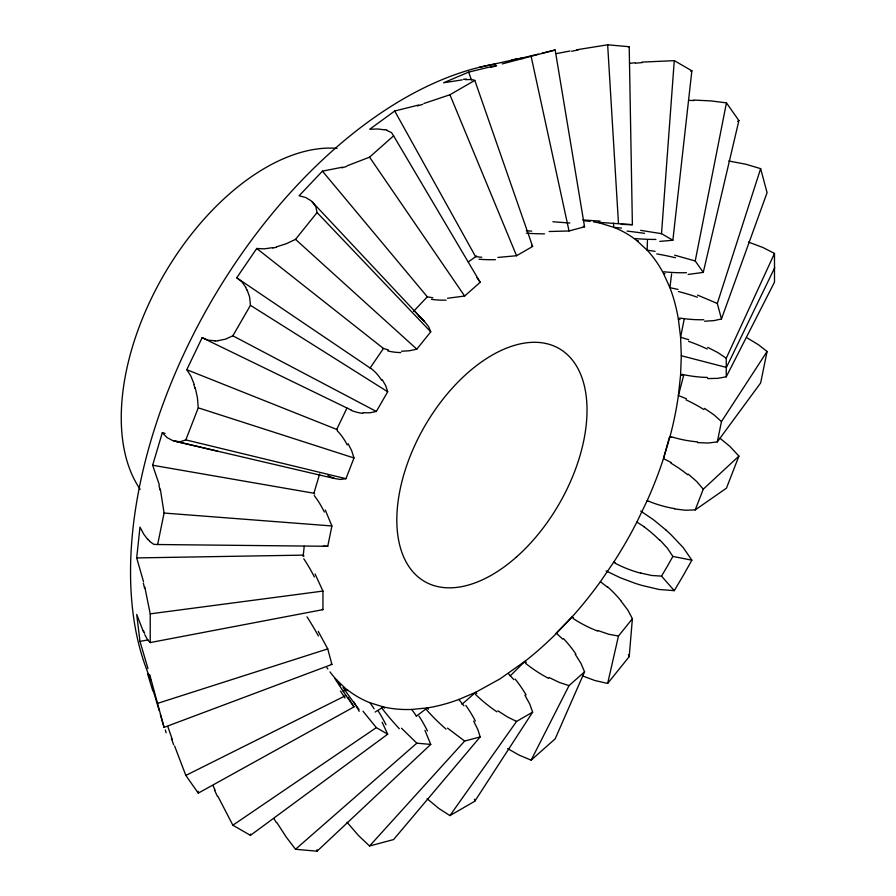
<?xml version="1.0" encoding="UTF-8"?>
<svg xmlns="http://www.w3.org/2000/svg" width="896" height="896" viewBox="0 0 896 896"><rect width="100%" height="100%" fill="white"/><g stroke="black" fill="none" stroke-linecap="round" stroke-linejoin="round"><path stroke-width="1.34" d="M748.496 242.099L762.899 247.486L774.491 253.434L774.491 282.15L726.253 376.79L717.875 378.336L707.706 378.594M593.544 221.883A267.803 154.616 -60 0 1 600.398 223.205L613.782 227.338A267.803 154.616 -60 0 1 636.877 240.677L647.147 250.186A267.803 154.616 -60 0 1 663.477 273.426L669.928 287.694A267.803 154.616 -60 0 1 678.384 319.245L680.59 337.277L681.296 355.734L680.59 375.01L678.384 395.573A267.803 154.616 -60 0 1 669.928 436.901L663.477 458.606A267.803 154.616 -60 0 1 647.147 500.707L636.877 522.088A267.803 154.616 -60 0 1 613.782 562.094L600.398 581.672A267.803 154.616 -60 0 1 572.107 616.874L556.528 633.315A267.803 154.616 -60 0 1 524.978 661.293L510.16 675.92M647.438 240.453L647.147 250.186L655.11 251.339M144.782 586.958L150.226 613.85L150.226 642.566L322.952 609.638L322.952 591.08L315.078 574.022M726.253 376.79L726.253 358.232L774.491 253.434M143.483 581.594L136.696 557.917L139.989 527.106L143.875 534.374L147.963 539.728M303.173 556.371L304.214 546.213M674.274 60.637L691.869 70.795L672.874 240.24L661.517 233.677L674.274 60.637L641.95 62.126M582.523 675.92L594.877 680.523L607.656 683.435L629.205 656.634L632.386 618.722L627.906 610.21L621.264 601.373M671.608 273.84L669.928 287.694L678.059 289.408M149.654 541.442L153.81 544.342L157.651 544.522L164.08 513.05L160.35 489.194M323.31 546.146L327.746 546.291L331.901 525.963L325.27 510.003M747.253 337.971L758.531 344.792L767.077 351.478L721.47 421.579L717.304 441.907L708.198 443.027L697.514 442.613M767.077 351.478L760.637 382.95L717.304 441.907M688.173 274.434L703.259 272.406L695.229 260.971L726.454 102.872L711.256 100.934L693.874 100.061M684.141 319.458L680.59 337.277L688.722 339.685M607.656 683.435L618.475 636.037L632.386 618.722M703.259 272.406L738.898 120.568L726.454 102.872M159.242 484.613L152.645 465.237L162.31 432.734L165.01 433.395M683.648 375.435L678.384 395.573L686.381 398.731M669.39 437.338L663.477 458.606L671.171 462.526M314.653 494.043L313.914 493.237L319.648 473.95M704.525 321.227L713.966 320.611L721.47 318.976L717.304 303.453L760.637 168.638L745.998 164.27L728.806 161M162.31 432.734L167.059 437.55L172.379 440.44A234.517 75.421 -75.2 0 0 174.619 441.157L180.298 441.706L185.83 439.88L198.262 407.826L197.411 397.6L195.272 387.923M334.611 478.554L340.525 479.438L345.946 478.688L353.987 457.979L351.669 450.722L348.141 443.688M721.47 318.976L767.077 192.662L760.637 168.638M719.824 438.11L729.994 446.499L738.898 456.12L703.259 489.182L695.229 509.891L685.608 510.261L674.643 508.928M738.898 456.12L726.454 488.174L695.229 509.891M194.163 384.283L190.904 376.118L186.771 369.701L202.138 337.691L351.434 410.178M575.277 654.349L580.966 663.387L584.562 671.832L555.162 738.842L531.138 760.155L519.098 755.126L507.651 748.586M337.49 430.08L336.706 429.419L346.965 408.05M774.738 267.646L726.421 367.416L681.296 355.734M531.138 760.155L569.038 685.608L584.562 671.832M217.986 340.637L225.467 339.17L232.859 335.81L250.443 305.334L249.67 297.259L247.195 290.046M363.003 412.731L369.88 412.798L376.331 411.454L387.699 391.765L385.638 385.504L382.144 379.59M659.781 539.885L667.397 548.184L672.874 556.416L667.307 566.328L661.517 576.106L651.638 575.478L640.64 573.026M665.762 529.872A234.517 234.326 59.7 0 1 671.149 534.845L683.189 547.557L691.869 560.19L683.245 575.534L674.274 590.666L658.986 589.467L641.95 585.424A234.517 234.36 -1.7 0 1 634.95 583.251L620.278 577.752L606.144 570.942M370.922 368.547L236.723 277.782L256.749 248.472L264.376 248.842L273.078 247.587M427.112 798.75L438.973 808.539L449.926 815.606L474.802 801.237L532.638 712.141L529.782 704.11L524.922 695.184M370.07 368.043L383.443 348.466L388.416 349.944M449.926 815.606L516.566 721.426L532.638 712.141M276.797 246.736L286.238 243.746L295.523 239.366L317.072 212.565L315.885 206.875L312.57 202.227A234.517 75.432 -45.1 0 0 310.845 200.614L305.659 197.49L299.118 195.776L322.437 171.158L342.518 167.182M401.52 351.243L409.371 350.773L416.819 349.149L430.741 331.834L428.68 326.76L424.95 322.078A127.747 66.035 -40.9 0 0 418.264 315.952M473.648 721.101L477.837 729.59L480.178 736.904L393.59 839.563L369.555 846.003L358.467 835.509L347.032 822.248M369.555 846.003L464.654 741.059L480.178 736.904M413.47 311.438L427.314 296.822L432.869 297.786M555.677 633.606L572.107 616.874L573.518 617.859M276.797 822.472L286.238 837.077L295.523 849.274L317.072 851.2L430.741 744.419L424.95 730.341M347.032 165.85L369.555 157.158L393.59 135.845L391.518 132.608L386.938 130.458M447.507 298.267L464.654 296.038L480.178 282.274L476.896 277.57M461.933 704.334L475.586 692.35L500.035 678.854L524.978 661.293L526.277 662.402M295.523 849.274L416.819 743.176L430.741 744.419M416.158 716.296L427.314 707.918A267.803 154.616 -60 0 0 458.875 699.462L475.586 692.35L476.773 693.538M217.986 796.466L232.859 825.205L250.443 835.363L387.699 734.194L382.144 722.266M468.317 261.957L476.627 255.954M232.859 825.205L376.331 727.63L387.699 734.194M418.622 105.045L394.722 111.003L369.69 129.259L377.922 128.99L384.608 129.853M423.92 103.488L449.926 94.763L474.802 80.394L532.638 246.445L516.566 255.73L497.862 257.432M375.155 712.051L383.443 706.933A267.803 154.616 -60 0 0 411.734 709.453L427.314 707.918L428.378 709.162M690.794 71.411L691.869 70.795M174.619 746.021L185.83 775.432L198.262 793.128L353.987 706.899L348.141 697.435M737.542 121.318L738.898 120.568M628.41 47.141L629.205 46.726L632.386 224.694L621.264 224.37M185.83 775.432L345.946 695.475L353.987 706.899M343.19 691.275L346.965 689.461A267.803 154.616 -60 0 0 370.07 702.8L383.443 706.933L384.406 708.187M149.654 674.565L164.08 727.362L331.901 664.418L327.746 648.894L318.259 631.389M496.216 65.419L468.664 72.117L443.632 82.757L462.202 79.89M157.651 703.338L327.746 648.894M502.219 63.907L555.162 49.997L584.562 226.811L569.038 230.966L549.136 231.515M542.125 53.211L555.162 49.997M538.306 54.141L515.917 59.45L518.795 59.024M479.046 67.402L522.01 57.938M672.874 240.24L659.781 241.394M556.304 53.626L570.002 51.005M143.483 631.915L136.696 614.398L139.989 641.402L148.187 639.89M576.587 49.795L607.656 44.8L629.205 46.726M150.226 613.85L322.952 591.08M521.685 58.632L523.141 58.453M630.034 63.28L634.962 62.776M465.237 79.632L471.442 79.52L474.802 80.394M136.696 557.917L303.262 555.128L303.99 556.08M215.051 340.794L208.163 340.166L202.138 337.691M157.651 544.522L327.746 546.291M597.834 222.275L632.386 224.694M531.698 231.123L526.277 230.787M600.398 223.205L601.798 223.306M481.734 257.264L475.586 256.648L394.722 111.003M164.08 513.05L331.901 525.963M636.877 240.677L638.366 240.8M618.475 636.037L608.608 634.222L597.834 630.526M621.443 228.054L613.782 227.338L613.458 223.149M663.477 273.426L665.034 273.616M322.952 609.638L321.989 609.482M640.64 230.35L661.517 233.677M152.645 465.237L313.914 493.237M678.384 319.245L679.997 319.536M672.874 556.416L691.869 560.19M674.643 255.181L695.229 260.971M217.515 451.147L173.958 440.966L333.906 478.374M185.83 439.88L345.946 478.688M569.038 685.608L559.44 682.483L549.136 677.522M680.59 375.01L682.214 375.413M198.262 407.826L353.987 457.979M697.514 295.086L717.304 303.453M669.928 436.901L671.541 437.45M583.251 226.274L584.562 226.811M186.771 369.701L336.706 429.419M516.566 721.426L507.494 716.979L497.862 710.808M647.147 500.707L648.715 501.413M707.706 347.346L717.875 352.598L726.253 358.232M150.226 642.566L147.784 640.102L144.782 634.67M232.859 335.81L376.331 411.454M236.723 277.782L241.875 281.781L245.862 287.426M613.782 562.094L615.272 562.946M636.877 522.088L644.157 526.736M464.654 741.059L447.507 728.112M640.718 511.045L653.677 519.893L665.773 529.861M704.525 408.386L713.966 414.837L721.47 421.579M250.443 305.334L387.699 391.765M331.901 664.418L331.173 663.88M600.398 581.672L607.163 586.97M256.749 248.472L383.443 348.466M688.173 474.062L696.752 481.544L703.259 489.182M416.819 743.176L401.52 728.246M556.528 633.315L562.722 639.128M295.523 239.366L416.819 349.149M329.963 671.888A267.803 154.616 -60 0 0 336.706 679.941L347.827 690.693M531.642 245.325L532.638 246.445M508.256 673.49L513.856 679.65M317.072 212.565L430.741 331.834M414.389 310.867L424.435 321.563L312.077 201.746M661.517 576.106L674.274 590.666M376.331 727.63L363.003 711.222M458.875 699.462L463.893 705.79M322.437 171.158L427.314 296.822M411.734 709.453L416.237 715.747M370.07 702.8L374.136 708.859M369.555 157.158L464.654 296.038M336.706 679.941L340.469 685.574M334.611 678.182L345.946 695.475M393.59 135.845L480.178 282.274M215.051 790.093L213.013 785.568M449.926 94.763L516.566 255.73M153.72 691.354L152.645 688.643L159.242 710.696M628.41 654.618L629.205 656.634M468.664 72.117L471.453 79.979M172.379 739.715L167.798 726.544M147.526 673.725L152.802 690.827M139.989 641.402L147.963 668.606M160.35 714.459L164.08 727.362M531.138 56.437L569.038 230.966M474.488 799.277L474.802 801.237M198.15 791.28L198.262 793.128M607.656 44.8L618.475 223.451M317.038 849.654L317.072 851.2M250.443 834.12L250.443 835.363M140.179 489.272A204.086 117.824 -60 0 1 163.52 275.464A204.086 117.824 -60 0 1 337.008 148.355M463.456 79.285A234.517 31.774 -22.2 0 1 466.413 79.072M496.653 65.822A234.517 9.206 -15.6 0 1 490.493 67.368M515.749 59.069A234.517 1.982 -13 0 1 511.616 60.054M571.603 51.206A234.517 28.325 -7.3 0 1 578.099 50.03M635.443 63.202A234.517 69.104 0 0 1 642.387 62.563M689.349 100.408A234.517 110.342 6.4 0 1 693.997 100.498M148.702 674.643A386.501 223.149 -60 0 1 208.107 306.97A386.501 223.149 -60 0 1 495.186 64.042M276.338 822.584A234.517 111.216 53.6 0 1 273.918 818.586M217.37 796.309A234.517 70.022 59.9 0 1 214.424 789.88M173.645 744.8A234.517 29.243 67.2 0 1 171.371 738.416M165.323 729.971A234.517 2.52 72.7 0 1 166.118 732.805M149.195 674.811A234.517 8.355 75.5 0 1 150.819 680.579M144.67 633.349A234.517 31.371 82 0 1 143.382 630.515M143.338 583.072A234.517 40.208 85.2 0 1 144.614 588.426M149.699 541.05A234.517 57.96 -87.3 0 1 148.019 539.28M158.973 485.453A234.517 64.142 -83.7 0 1 160.059 490.045M193.917 384.765A234.517 78.523 -71.3 0 1 195.003 388.427M217.874 340.894A234.517 82.578 -62.2 0 1 214.95 341.018M245.706 287.627A234.517 82.376 -58.1 0 1 247.016 290.282M276.494 247.206A234.517 78.926 -49 0 1 272.798 248.035M346.461 166.488A234.517 64.725 -36.5 0 1 341.947 167.81M384.978 129.584A234.517 58.173 -33 0 1 387.262 130.234M422.778 104.339A234.517 40.947 -25.3 0 1 417.458 105.885M495.41 259.672A136.819 50.915 -19 0 1 479.069 259.235M544.51 233.867A136.819 30.598 -7.6 0 1 526.4 233.229M446.107 300.149A136.819 65.834 -32.5 0 1 431.435 299.354M400.814 352.587A136.819 74.357 -48.1 0 1 387.789 350.918M370.978 368.458A127.747 70.448 -57.2 0 1 381.573 380.24M362.779 413.37A136.819 75.88 -64.8 0 1 351.333 410.39M337.187 430.707A127.747 68.23 -73.8 0 1 347.29 444.998M334.656 478.318A136.819 70.314 -81.1 0 1 327.936 475.597M314.216 495.555A127.747 59.55 -89.1 0 1 324.352 512.053M303.755 558.757A127.736 44.99 77.7 0 1 314.384 576.99M307.026 616.84A127.736 25.536 66.6 0 1 318.438 635.97M340.458 691.029A127.747 2.531 57.2 0 1 344.971 697.962M327.88 669.021A267.803 154.616 -60 0 1 326.861 667.554M584.752 220.886A267.803 154.616 -60 0 1 590.05 221.39M353.606 701.669A136.819 8.781 53.1 0 1 359.162 711.334M359.094 709.554A127.747 22.456 48.9 0 1 343.011 687.434M378.381 711.2A136.819 35.974 45.1 0 1 385.997 724.797M399.314 728.728A127.747 47.746 41.1 0 1 381.64 707.862M418.992 716.106A136.819 62.642 37.3 0 1 427.459 730.99M446.04 729.086A127.747 71.59 33.3 0 1 426.451 709.688M465.819 705.41A136.819 86.968 29.1 0 1 475.395 721.034M496.91 711.827A127.736 92.389 24.3 0 1 475.429 694.355M515.133 679.045A136.819 107.285 19.1 0 1 526.053 694.848M548.587 678.373A127.736 108.696 12.4 0 1 525.414 663.197M563.461 638.579A136.819 122.203 4.4 0 1 575.87 654.024M597.598 631.053A127.747 119.426 -7.9 0 1 573.059 618.453M607.443 586.69A136.819 130.726 -23.9 0 1 621.41 601.272M640.606 573.149A127.747 123.827 -50.5 0 1 615.138 563.214M644.078 526.848A136.819 132.25 -75.8 0 1 659.546 540.131M674.688 508.614A127.747 121.621 78.7 0 1 648.771 501.267M670.88 463.142A136.819 126.694 65.2 0 1 687.68 474.746M697.491 441.851A127.747 112.93 52.9 0 1 671.653 436.845M686.034 399.862A136.819 114.419 46.3 0 1 703.931 409.573M707.426 377.429A127.736 98.37 39.1 0 1 682.192 374.349M688.576 341.342A136.819 96.264 34.9 0 1 707.213 349.026M703.741 319.738A127.736 78.926 29.5 0 1 679.594 318.046M678.44 291.547A136.819 73.472 26.1 0 1 697.402 297.226M686.459 272.686A127.747 55.922 21.4 0 1 663.802 271.768M656.723 253.893A136.819 47.589 18.2 0 1 675.483 257.734M655.894 239.422A127.747 30.923 13.7 0 1 635.051 238.605M627.054 231.101A136.819 20.395 10.4 0 1 644.594 233.33M600.107 221.11A127.747 5.645 5.6 0 1 582.781 219.923M569.822 223.014A136.819 6.272 2 0 1 552.899 221.726M516.533 556.931A134.501 77.65 -60 0 0 559.171 348.589A134.501 77.65 -60 0 0 400.064 489.686A134.501 77.65 -60 0 0 516.533 556.931"/></g></svg>
